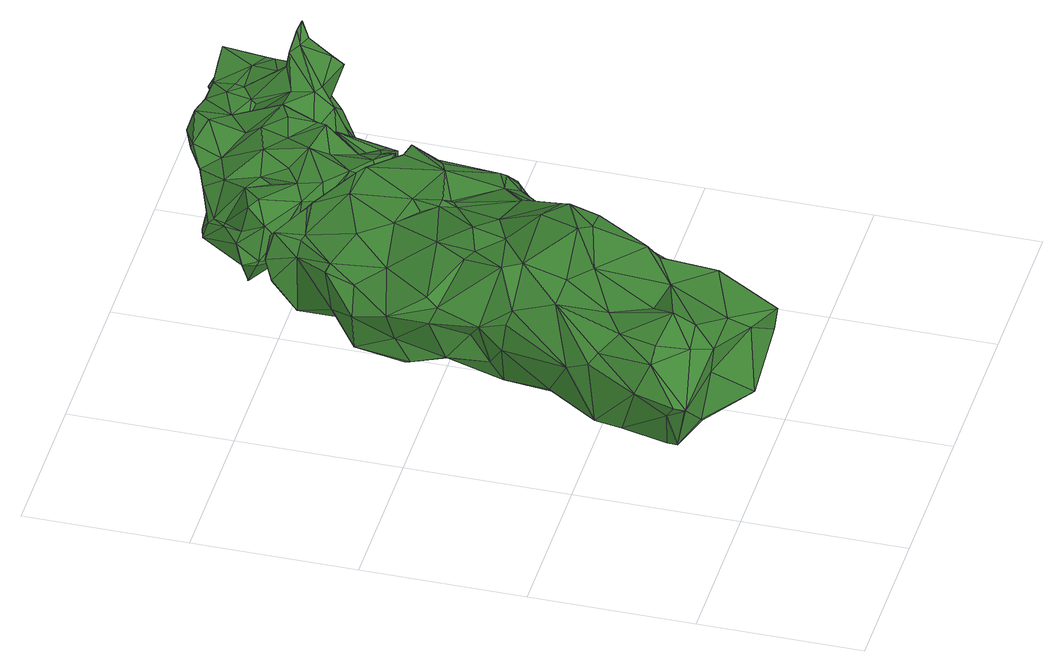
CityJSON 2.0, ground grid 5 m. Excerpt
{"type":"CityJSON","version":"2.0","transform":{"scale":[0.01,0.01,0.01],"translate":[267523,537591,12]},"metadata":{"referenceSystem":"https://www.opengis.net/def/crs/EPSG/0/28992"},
"CityObjects":{
"tree1":{"type":"SolitaryVegetationObject","attributes":{"gtid":557,"crown_width_m":11.26,"crown_median_z":15.95,"crown_r50_m":0.316,"crown_porosity":0.907,"trunk_H_m":2.98,"trunk_DBH_m":0.308,"trunk_radius_m":0.154,"trunk_base_height_m":12.97,"original_gtid":"559"},"geometry":[{"type":"Solid","lod":"3","boundaries":[[[[0,1,2]],[[3,4,5]],[[6,7,8]],[[9,10,11]],[[12,13,14]],[[15,16,17]],[[18,19,20]],[[21,22,23]],[[24,25,26]],[[27,28,2]],[[11,17,9]],[[19,29,20]],[[15,17,11]],[[30,0,31]],[[32,4,3]],[[33,34,3]],[[35,36,37]],[[38,39,40]],[[41,42,43]],[[44,45,46]],[[18,47,19]],[[48,49,50]],[[51,49,48]],[[52,53,54]],[[22,55,56]],[[41,12,42]],[[57,17,16]],[[58,59,49]],[[60,61,18]],[[33,3,5]],[[0,2,31]],[[62,63,64]],[[65,63,62]],[[29,66,67]],[[68,11,69]],[[70,71,72]],[[73,72,54]],[[56,74,22]],[[75,76,77]],[[78,79,80]],[[62,64,81]],[[69,82,83]],[[84,18,61]],[[85,62,81]],[[2,1,86]],[[64,87,26]],[[88,89,87]],[[88,87,65]],[[90,91,92]],[[93,94,95]],[[23,22,74]],[[96,97,98]],[[13,98,97]],[[13,97,96]],[[5,99,33]],[[23,100,101]],[[102,103,57]],[[104,54,53]],[[65,62,85]],[[105,106,107]],[[108,107,106]],[[29,8,80]],[[29,80,20]],[[28,31,2]],[[109,110,111]],[[80,79,20]],[[112,71,70]],[[65,113,88]],[[109,55,21]],[[22,21,55]],[[114,115,116]],[[99,117,33]],[[118,114,25]],[[9,95,10]],[[64,26,25]],[[119,66,47]],[[16,120,57]],[[16,15,24]],[[11,68,15]],[[47,66,29]],[[121,122,123]],[[124,125,126]],[[98,92,96]],[[48,127,128]],[[129,108,106]],[[78,60,79]],[[130,118,68]],[[88,131,89]],[[116,115,132]],[[133,59,58]],[[134,135,136]],[[95,137,93]],[[95,9,103]],[[37,36,138]],[[139,32,140]],[[32,141,140]],[[116,132,142]],[[132,143,124]],[[93,49,51]],[[108,138,144]],[[81,64,116]],[[87,64,63]],[[87,63,65]],[[64,25,114]],[[130,115,114]],[[142,145,81]],[[72,71,140]],[[72,140,52]],[[114,116,64]],[[28,133,31]],[[30,31,133]],[[57,103,9]],[[17,57,9]],[[119,92,91]],[[93,137,146]],[[93,146,133]],[[78,80,7]],[[8,7,80]],[[105,107,113]],[[45,44,76]],[[116,142,81]],[[147,84,148]],[[137,102,146]],[[7,75,78]],[[109,149,55]],[[29,19,47]],[[119,47,84]],[[18,84,47]],[[30,150,151]],[[92,98,90]],[[108,144,152]],[[85,105,113]],[[85,113,65]],[[153,106,105]],[[129,106,153]],[[54,72,52]],[[75,7,6]],[[57,154,102]],[[68,118,15]],[[24,15,118]],[[147,96,92]],[[73,100,72]],[[134,136,75]],[[151,102,154]],[[155,43,42]],[[27,86,110]],[[104,50,59]],[[121,123,156]],[[147,92,84]],[[84,92,119]],[[157,14,96]],[[157,96,147]],[[53,52,158]],[[51,94,93]],[[26,159,24]],[[48,34,127]],[[87,89,159]],[[107,131,113]],[[88,113,131]],[[10,160,11]],[[161,162,85]],[[161,85,81]],[[69,11,160]],[[121,38,122]],[[24,159,89]],[[26,87,159]],[[163,164,13]],[[163,13,12]],[[157,123,165]],[[43,122,38]],[[43,38,40]],[[132,124,145]],[[126,153,162]],[[67,6,8]],[[161,126,162]],[[23,101,21]],[[164,163,166]],[[102,151,146]],[[49,93,58]],[[27,59,28]],[[133,28,59]],[[133,58,93]],[[98,164,71]],[[98,71,90]],[[23,74,100]],[[129,37,108]],[[46,45,138]],[[101,54,110]],[[101,110,21]],[[79,60,20]],[[110,109,21]],[[141,32,3]],[[12,4,163]],[[48,167,34]],[[168,1,0]],[[169,140,71]],[[130,83,115]],[[132,115,83]],[[170,171,44]],[[170,172,171]],[[81,145,161]],[[4,12,41]],[[91,66,119]],[[111,168,109]],[[0,30,173]],[[151,152,173]],[[151,173,30]],[[174,76,136]],[[46,156,44]],[[103,137,95]],[[174,175,176]],[[69,130,68]],[[114,118,130]],[[50,167,48]],[[165,14,157]],[[177,107,154]],[[40,39,153]],[[8,29,67]],[[175,174,136]],[[118,25,24]],[[129,39,38]],[[153,39,129]],[[103,102,137]],[[164,166,169]],[[60,172,148]],[[74,178,112]],[[35,37,38]],[[35,38,121]],[[71,164,169]],[[38,37,129]],[[4,41,5]],[[101,100,73]],[[124,126,145]],[[161,145,126]],[[132,145,142]],[[139,4,32]],[[163,4,139]],[[55,149,135]],[[126,40,153]],[[105,85,162]],[[105,162,153]],[[34,167,3]],[[179,180,67]],[[50,141,167]],[[123,122,165]],[[148,157,147]],[[160,51,128]],[[177,131,107]],[[49,59,50]],[[27,54,104]],[[74,112,100]],[[27,110,54]],[[168,149,109]],[[14,13,96]],[[130,69,83]],[[175,149,168]],[[50,181,141]],[[126,182,40]],[[104,53,181]],[[104,181,50]],[[133,150,30]],[[146,150,133]],[[48,128,51]],[[2,86,27]],[[111,86,1]],[[111,1,168]],[[5,182,99]],[[43,155,122]],[[165,122,155]],[[152,144,183]],[[179,90,178]],[[179,178,184]],[[141,3,167]],[[184,178,74]],[[138,36,46]],[[152,183,173]],[[67,75,6]],[[134,75,67]],[[155,14,165]],[[121,36,35]],[[183,175,168]],[[183,168,173]],[[168,0,173]],[[76,75,136]],[[76,44,77]],[[183,176,175]],[[185,176,183]],[[175,135,149]],[[184,74,56]],[[100,70,72]],[[100,112,70]],[[110,86,111]],[[186,187,120]],[[179,184,180]],[[175,136,135]],[[76,174,176]],[[12,14,42]],[[155,42,14]],[[104,59,27]],[[148,84,61]],[[60,148,61]],[[108,188,107]],[[76,176,45]],[[134,189,135]],[[108,37,138]],[[45,176,138]],[[185,144,176]],[[144,138,176]],[[152,188,108]],[[154,107,188]],[[154,188,151]],[[152,151,188]],[[78,171,60]],[[172,60,171]],[[20,60,18]],[[5,41,182]],[[101,73,54]],[[91,179,66]],[[179,67,66]],[[90,179,91]],[[185,183,144]],[[171,78,77]],[[171,77,44]],[[75,77,78]],[[169,166,140]],[[139,140,166]],[[140,158,52]],[[141,181,158]],[[140,141,158]],[[53,158,181]],[[139,166,163]],[[24,120,16]],[[36,121,156]],[[36,156,46]],[[40,182,43]],[[51,160,94]],[[123,170,156]],[[44,156,170]],[[71,112,178]],[[71,178,90]],[[160,128,69]],[[172,190,148]],[[89,187,186]],[[191,99,125]],[[191,125,124]],[[131,187,89]],[[57,187,154]],[[57,120,187]],[[177,187,131]],[[154,187,177]],[[182,126,125]],[[182,125,99]],[[191,127,117]],[[34,117,127]],[[89,120,24]],[[89,186,120]],[[34,33,117]],[[132,83,143]],[[191,117,99]],[[170,190,172]],[[67,189,134]],[[43,182,41]],[[164,98,13]],[[83,127,191]],[[83,191,143]],[[124,143,191]],[[123,190,170]],[[157,148,190]],[[157,190,123]],[[184,56,180]],[[55,180,56]],[[55,135,180]],[[135,189,180]],[[67,180,189]],[[146,151,150]],[[128,127,82]],[[128,82,69]],[[10,95,94]],[[127,83,82]],[[10,94,160]],[[192,193,194]],[[192,194,195]],[[195,194,196]],[[195,196,197]],[[194,193,198]],[[194,198,196]],[[196,198,199]],[[196,199,197]],[[198,193,200]],[[198,200,199]],[[199,200,201]],[[199,201,197]],[[200,193,202]],[[200,202,201]],[[201,202,203]],[[201,203,197]],[[202,193,204]],[[202,204,203]],[[203,204,205]],[[203,205,197]],[[204,193,206]],[[204,206,205]],[[205,206,207]],[[205,207,197]],[[206,193,208]],[[206,208,207]],[[207,208,209]],[[207,209,197]],[[208,193,210]],[[208,210,209]],[[209,210,211]],[[209,211,197]],[[210,193,212]],[[210,212,211]],[[211,212,213]],[[211,213,197]],[[212,193,214]],[[212,214,213]],[[213,214,215]],[[213,215,197]],[[214,193,216]],[[214,216,215]],[[215,216,217]],[[215,217,197]],[[216,193,218]],[[216,218,217]],[[217,218,219]],[[217,219,197]],[[218,193,220]],[[218,220,219]],[[219,220,221]],[[219,221,197]],[[220,193,222]],[[220,222,221]],[[221,222,223]],[[221,223,197]],[[222,193,224]],[[222,224,223]],[[223,224,225]],[[223,225,197]],[[224,193,226]],[[224,226,225]],[[225,226,227]],[[225,227,197]],[[226,193,228]],[[226,228,227]],[[227,228,229]],[[227,229,197]],[[228,193,230]],[[228,230,229]],[[229,230,231]],[[229,231,197]],[[230,193,232]],[[230,232,231]],[[231,232,233]],[[231,233,197]],[[232,193,234]],[[232,234,233]],[[233,234,235]],[[233,235,197]],[[234,193,236]],[[234,236,235]],[[235,236,237]],[[235,237,197]],[[236,193,238]],[[236,238,237]],[[237,238,239]],[[237,239,197]],[[238,193,240]],[[238,240,239]],[[239,240,241]],[[239,241,197]],[[240,193,192]],[[240,192,241]],[[241,192,195]],[[241,195,197]]]]}]},
"tree2":{"type":"SolitaryVegetationObject","attributes":{"gtid":556,"crown_width_m":7.35,"crown_median_z":16,"crown_r50_m":0.304,"crown_porosity":0.908,"trunk_H_m":3,"trunk_DBH_m":0.194,"trunk_radius_m":0.0969,"trunk_base_height_m":13,"original_gtid":"558"},"geometry":[{"type":"Solid","lod":"3","boundaries":[[[[242,243,244]],[[245,246,247]],[[248,249,250]],[[251,252,253]],[[245,254,255]],[[256,257,258]],[[259,260,261]],[[262,263,264]],[[265,266,267]],[[268,269,270]],[[271,272,273]],[[274,275,276]],[[277,278,279]],[[280,281,282]],[[283,284,269]],[[285,286,261]],[[285,261,287]],[[288,289,290]],[[291,292,293]],[[294,295,296]],[[294,296,290]],[[297,298,299]],[[300,287,271]],[[287,272,271]],[[301,302,271]],[[303,304,305]],[[303,305,306]],[[301,271,273]],[[283,269,307]],[[308,309,310]],[[287,311,272]],[[261,311,287]],[[312,313,314]],[[268,315,278]],[[247,316,317]],[[276,313,274]],[[276,275,298]],[[318,319,275]],[[320,321,322]],[[309,323,324]],[[325,326,327]],[[310,328,308]],[[274,313,242]],[[274,242,244]],[[265,329,274]],[[270,284,330]],[[326,331,332]],[[326,332,333]],[[334,286,335]],[[312,256,336]],[[337,338,339]],[[340,283,341]],[[342,339,338]],[[343,344,295]],[[345,295,344]],[[298,275,319]],[[316,248,346]],[[306,281,347]],[[316,246,248]],[[261,286,259]],[[332,303,306]],[[284,283,348]],[[279,278,349]],[[332,350,351]],[[352,353,347]],[[354,355,356]],[[287,300,285]],[[357,247,358]],[[283,307,359]],[[283,359,341]],[[345,360,262]],[[253,343,361]],[[249,362,250]],[[353,306,347]],[[363,364,365]],[[363,365,366]],[[363,366,364]],[[330,284,356]],[[367,355,368]],[[369,370,371]],[[372,373,374]],[[372,375,373]],[[334,259,286]],[[322,376,320]],[[341,376,322]],[[377,378,379]],[[260,273,272]],[[380,273,260]],[[353,381,375]],[[255,362,249]],[[263,362,255]],[[382,383,314]],[[384,278,315]],[[285,335,286]],[[260,311,261]],[[256,312,385]],[[346,317,316]],[[284,270,269]],[[282,386,297]],[[385,312,314]],[[290,387,294]],[[388,387,290]],[[389,379,355]],[[263,262,360]],[[390,391,392]],[[263,360,362]],[[354,389,355]],[[354,393,389]],[[394,367,324]],[[320,395,321]],[[321,395,396]],[[393,257,397]],[[326,333,398]],[[399,308,400]],[[357,245,247]],[[328,401,402]],[[403,401,328]],[[302,301,346]],[[402,400,328]],[[352,281,404]],[[273,394,301]],[[346,323,317]],[[400,308,328]],[[358,402,401]],[[334,260,259]],[[358,247,317]],[[402,399,400]],[[405,385,383]],[[263,255,406]],[[406,264,263]],[[385,314,383]],[[281,352,347]],[[319,407,298]],[[332,331,408]],[[409,381,353]],[[408,410,304]],[[405,304,410]],[[340,348,283]],[[250,362,342]],[[260,411,380]],[[249,248,412]],[[249,412,255]],[[413,334,414]],[[306,305,281]],[[245,255,412]],[[330,355,315]],[[367,315,355]],[[332,306,415]],[[260,272,311]],[[415,350,332]],[[358,401,357]],[[294,416,295]],[[293,292,366]],[[403,357,401]],[[353,415,306]],[[393,397,389]],[[337,285,338]],[[285,300,338]],[[270,330,268]],[[337,334,285]],[[275,329,318]],[[296,417,288]],[[418,288,417]],[[307,419,420]],[[330,315,268]],[[403,245,357]],[[293,245,403]],[[254,245,365]],[[352,409,353]],[[376,420,388]],[[305,421,281]],[[282,281,421]],[[255,254,406]],[[374,406,254]],[[380,315,273]],[[384,315,380]],[[390,295,391]],[[273,315,367]],[[273,367,394]],[[349,380,422]],[[302,423,271]],[[424,336,425]],[[426,425,336]],[[426,258,425]],[[396,395,427]],[[275,274,329]],[[420,359,307]],[[297,299,418]],[[297,418,280]],[[421,428,282]],[[314,313,382]],[[409,352,429]],[[243,242,336]],[[367,368,324]],[[309,324,368]],[[299,298,407]],[[399,430,308]],[[342,338,250]],[[258,348,340]],[[360,414,339]],[[413,414,360]],[[360,339,342]],[[277,269,268]],[[431,289,407]],[[376,395,320]],[[432,290,427]],[[432,427,388]],[[432,388,290]],[[331,410,408]],[[405,410,325]],[[326,433,331]],[[352,404,417]],[[418,417,404]],[[434,418,404]],[[434,404,281]],[[282,297,280]],[[359,376,341]],[[420,376,359]],[[331,433,410]],[[356,355,330]],[[431,435,427]],[[407,435,431]],[[366,365,293]],[[293,365,245]],[[316,247,246]],[[374,436,406]],[[374,365,364]],[[313,312,336]],[[313,336,242]],[[276,298,382]],[[277,279,387]],[[382,297,383]],[[317,437,358]],[[295,345,391]],[[310,291,328]],[[409,392,381]],[[438,327,398]],[[322,439,341]],[[377,389,291]],[[291,389,292]],[[392,375,381]],[[440,441,442]],[[361,443,444]],[[444,349,361]],[[279,349,444]],[[298,297,382]],[[305,428,421]],[[321,267,322]],[[329,267,321]],[[296,288,290]],[[424,243,336]],[[342,362,360]],[[339,414,337]],[[440,442,435]],[[285,334,335]],[[295,416,343]],[[271,423,300]],[[248,423,346]],[[302,346,423]],[[337,414,334]],[[253,252,380]],[[411,253,380]],[[284,348,356]],[[354,356,348]],[[354,348,393]],[[393,348,258]],[[344,343,253]],[[344,253,411]],[[276,382,313]],[[262,391,345]],[[338,423,250]],[[338,300,423]],[[248,250,423]],[[265,267,329]],[[265,274,244]],[[328,291,403]],[[444,445,279]],[[252,422,380]],[[408,303,332]],[[268,278,277]],[[291,293,403]],[[281,280,434]],[[408,304,303]],[[387,416,294]],[[253,361,349]],[[340,243,425]],[[340,425,258]],[[325,433,326]],[[424,425,243]],[[413,360,345]],[[345,344,413]],[[446,257,256]],[[416,361,343]],[[447,361,416]],[[260,413,411]],[[260,334,413]],[[411,413,344]],[[447,371,370]],[[366,327,438]],[[351,350,372]],[[372,350,375]],[[327,292,446]],[[376,388,395]],[[353,350,415]],[[353,375,350]],[[418,434,280]],[[319,435,407]],[[448,435,319]],[[327,446,449]],[[267,439,322]],[[266,243,439]],[[418,299,288]],[[265,244,266]],[[266,244,243]],[[397,257,450]],[[446,450,257]],[[292,450,446]],[[374,373,436]],[[341,439,340]],[[243,340,439]],[[267,266,439]],[[451,279,445]],[[448,440,435]],[[391,452,392]],[[262,264,452]],[[453,452,436]],[[392,452,453]],[[436,452,406]],[[309,368,377]],[[309,377,310]],[[254,365,374]],[[325,410,433]],[[385,405,325]],[[406,452,264]],[[392,409,390]],[[409,429,390]],[[295,390,296]],[[336,256,426]],[[412,248,246]],[[258,426,256]],[[385,449,256]],[[325,449,385]],[[256,449,446]],[[327,449,325]],[[269,419,307]],[[387,419,277]],[[277,419,269]],[[441,440,396]],[[318,329,448]],[[258,257,393]],[[321,448,329]],[[321,396,448]],[[407,289,299]],[[318,448,319]],[[427,395,388]],[[383,386,428]],[[392,436,373]],[[392,453,436]],[[375,392,373]],[[352,417,429]],[[368,378,377]],[[429,417,296]],[[429,296,390]],[[282,428,386]],[[301,323,346]],[[374,351,372]],[[448,396,440]],[[358,430,402]],[[399,402,430]],[[389,450,292]],[[397,450,389]],[[299,289,288]],[[427,290,289]],[[427,289,431]],[[309,430,437]],[[308,430,309]],[[437,430,358]],[[441,427,442]],[[371,447,451]],[[370,443,361]],[[377,291,310]],[[391,262,452]],[[366,398,364]],[[412,246,245]],[[454,451,445]],[[371,451,454]],[[297,386,383]],[[451,447,416]],[[416,387,451]],[[427,435,442]],[[437,317,323]],[[437,323,309]],[[396,427,441]],[[370,361,447]],[[451,387,279]],[[384,349,278]],[[438,398,366]],[[251,422,252]],[[355,379,368]],[[251,253,422]],[[324,323,301]],[[368,379,378]],[[327,455,292]],[[366,292,455]],[[366,455,327]],[[380,349,384]],[[369,456,370]],[[377,379,389]],[[371,456,369]],[[454,456,371]],[[454,445,456]],[[349,422,253]],[[304,405,457]],[[304,457,305]],[[326,398,327]],[[364,398,333]],[[364,333,351]],[[333,332,351]],[[444,443,445]],[[364,351,374]],[[456,458,443]],[[370,456,443]],[[445,443,458]],[[456,445,458]],[[420,459,388]],[[388,459,387]],[[419,387,459]],[[419,459,420]],[[394,324,301]],[[428,305,457]],[[428,457,383]],[[383,457,405]],[[460,461,462]],[[460,462,463]],[[463,462,464]],[[463,464,465]],[[462,461,466]],[[462,466,464]],[[464,466,467]],[[464,467,465]],[[466,461,468]],[[466,468,467]],[[467,468,469]],[[467,469,465]],[[468,461,470]],[[468,470,469]],[[469,470,471]],[[469,471,465]],[[470,461,472]],[[470,472,471]],[[471,472,473]],[[471,473,465]],[[472,461,474]],[[472,474,473]],[[473,474,475]],[[473,475,465]],[[474,461,476]],[[474,476,475]],[[475,476,477]],[[475,477,465]],[[476,461,478]],[[476,478,477]],[[477,478,479]],[[477,479,465]],[[478,461,480]],[[478,480,479]],[[479,480,481]],[[479,481,465]],[[480,461,482]],[[480,482,481]],[[481,482,483]],[[481,483,465]],[[482,461,484]],[[482,484,483]],[[483,484,485]],[[483,485,465]],[[484,461,486]],[[484,486,485]],[[485,486,487]],[[485,487,465]],[[486,461,488]],[[486,488,487]],[[487,488,489]],[[487,489,465]],[[488,461,490]],[[488,490,489]],[[489,490,491]],[[489,491,465]],[[490,461,492]],[[490,492,491]],[[491,492,493]],[[491,493,465]],[[492,461,494]],[[492,494,493]],[[493,494,495]],[[493,495,465]],[[494,461,496]],[[494,496,495]],[[495,496,497]],[[495,497,465]],[[496,461,498]],[[496,498,497]],[[497,498,499]],[[497,499,465]],[[498,461,500]],[[498,500,499]],[[499,500,501]],[[499,501,465]],[[500,461,502]],[[500,502,501]],[[501,502,503]],[[501,503,465]],[[502,461,504]],[[502,504,503]],[[503,504,505]],[[503,505,465]],[[504,461,506]],[[504,506,505]],[[505,506,507]],[[505,507,465]],[[506,461,508]],[[506,508,507]],[[507,508,509]],[[507,509,465]],[[508,461,460]],[[508,460,509]],[[509,460,463]],[[509,463,465]]]]}]}
},
"vertices":[
[802,849,198],[832,854,207],[845,824,209],[650,702,630],[593,872,581],[543,734,663],[594,1456,211],[575,1451,213],[615,1515,267],[708,322,256],[750,351,284],[711,152,352],[504,927,609],[649,1064,549],[459,1021,570],[625,65,320],[509,152,204],[562,185,208],[496,1513,481],[499,1526,466],[458,1530,409],[935,1181,269],[940,1265,280],[1007,1252,345],[402,64,258],[293,165,390],[242,181,252],[929,871,266],[862,797,223],[564,1480,426],[737,763,186],[816,791,200],[733,841,554],[632,673,646],[651,591,607],[364,897,330],[349,965,246],[321,827,276],[267,846,436],[261,765,465],[272,748,512],[480,823,603],[413,895,594],[331,797,616],[294,1223,274],[337,1084,215],[321,1064,230],[604,1444,504],[701,539,516],[811,604,380],[806,641,428],[765,414,396],[939,941,471],[927,899,456],[1021,930,392],[867,1219,220],[893,1291,289],[534,249,196],[815,593,313],[820,767,346],[442,1432,447],[477,1430,482],[77,218,405],[86,188,395],[88,186,396],[100,245,358],[637,1424,491],[676,1373,346],[614,52,404],[669,241,463],[882,1116,523],[825,1093,543],[946,962,469],[927,1040,438],[1001,1278,361],[527,1277,271],[446,1164,207],[416,1273,276],[443,1430,255],[431,1503,357],[455,1510,337],[141,303,499],[609,400,523],[522,344,501],[494,1420,491],[102,342,417],[914,899,257],[147,225,222],[161,260,212],[280,201,214],[762,1311,560],[736,1332,556],[645,1328,547],[791,487,294],[761,381,369],[758,377,266],[565,1175,530],[636,1117,529],[676,1150,540],[473,608,688],[940,1144,487],[930,1073,394],[585,468,196],[670,374,216],[880,848,428],[153,472,258],[260,635,260],[323,561,197],[331,788,212],[883,1114,229],[936,973,299],[874,986,245],[906,1213,552],[175,399,229],[285,154,480],[332,220,519],[238,212,502],[558,585,636],[492,98,417],[615,1431,515],[485,212,213],[248,989,438],[254,966,494],[211,1106,467],[347,482,503],[413,624,544],[276,621,557],[611,436,555],[679,411,441],[268,779,366],[471,162,453],[339,353,222],[319,283,559],[827,662,224],[670,1230,280],[793,1231,222],[594,1205,215],[660,486,208],[355,962,240],[731,843,552],[843,921,498],[760,790,524],[201,304,523],[425,370,481],[471,909,188],[242,422,514],[650,553,204],[493,1268,527],[387,1318,488],[822,1163,205],[731,697,212],[564,668,194],[501,833,188],[200,569,396],[477,465,216],[393,922,574],[301,1105,322],[395,1153,498],[885,884,466],[267,183,232],[748,338,374],[199,475,465],[178,499,436],[659,1013,548],[682,1063,549],[259,998,521],[691,1032,539],[731,697,503],[787,968,213],[715,1046,524],[229,1213,431],[311,1293,383],[359,1326,473],[721,824,195],[584,1173,209],[649,1075,214],[505,1061,216],[415,419,256],[884,1232,530],[766,1294,488],[823,1301,297],[880,852,445],[359,739,621],[648,936,242],[894,1255,404],[506,1059,220],[420,273,255],[415,322,234],[472,671,236],[777,1283,302],[328,1233,470],[517,570,519],[540,794,96],[525,795,97],[540,798,97],[550,778,394],[550,782,395],[535,779,395],[539,802,97],[548,786,395],[536,805,97],[546,789,395],[533,808,97],[543,792,395],[530,810,98],[539,794,396],[526,810,98],[535,794,396],[522,810,98],[531,794,396],[518,809,98],[528,793,396],[515,806,98],[524,791,396],[512,803,98],[522,788,396],[510,800,98],[520,784,396],[510,796,97],[519,780,396],[510,792,97],[520,776,395],[511,788,97],[521,772,395],[514,785,97],[523,769,395],[517,782,96],[526,766,395],[520,780,96],[530,764,394],[524,780,96],[534,764,394],[528,780,96],[538,764,394],[532,781,96],[542,765,394],[535,784,96],[545,768,394],[538,787,96],[547,771,394],[540,790,96],[549,774,394],
[523,1566,570],[587,1623,553],[483,1586,567],[1213,1543,409],[1288,1599,439],[1223,1584,523],[1346,1629,410],[1341,1614,314],[1361,1653,338],[1094,1630,360],[1153,1711,272],[1036,1724,284],[1182,1449,317],[1306,1525,324],[798,1489,568],[862,1570,540],[777,1620,552],[1288,1875,245],[1206,1841,341],[1303,1921,333],[1130,1597,192],[1270,1583,284],[1189,1556,307],[499,1610,463],[533,1669,457],[524,1668,451],[912,1855,434],[801,1841,497],[892,1877,488],[1299,1877,489],[1277,1886,441],[1140,1864,479],[499,1542,495],[476,1554,383],[522,1511,437],[877,1773,438],[938,1828,404],[911,1759,414],[662,1416,229],[769,1313,223],[660,1353,272],[720,1792,491],[808,1837,508],[1385,1847,238],[1355,1886,212],[1347,1894,377],[701,1536,247],[653,1565,262],[768,1664,241],[1099,1552,536],[971,1521,489],[1099,1492,490],[824,1693,243],[976,1613,188],[824,1560,213],[680,1446,325],[530,1498,364],[651,1563,263],[1408,1836,380],[1226,1771,495],[1287,1745,485],[884,1325,378],[853,1274,468],[772,1311,326],[860,1305,298],[743,1800,479],[1158,1620,701],[1140,1647,578],[1110,1631,655],[1276,1896,384],[676,1416,548],[605,1460,521],[663,1411,493],[1058,1865,480],[1262,1649,464],[1216,1599,535],[457,1598,374],[476,1560,365],[575,1747,390],[549,1738,380],[549,1723,435],[1186,1685,521],[1126,1768,491],[849,1312,521],[935,1311,479],[932,1378,467],[1127,1602,674],[481,1621,429],[932,1864,531],[920,1283,489],[996,1279,351],[1062,1296,400],[1255,1823,199],[1356,1884,212],[667,1490,536],[1341,1773,325],[1375,1762,310],[1296,1693,212],[656,1703,516],[656,1767,479],[1305,1664,209],[1010,1738,213],[1099,1698,223],[1129,1667,205],[1274,1715,494],[859,1317,217],[782,1746,494],[1009,1814,375],[1045,1306,239],[1057,1322,260],[850,1428,215],[928,1309,216],[894,1702,509],[983,1767,496],[898,1813,533],[1225,1498,552],[1204,1530,595],[699,1774,463],[1204,1676,200],[1034,1723,286],[1302,1627,251],[1051,1407,354],[1074,1327,395],[1129,1445,353],[1057,1478,438],[1084,1808,496],[1081,1735,486],[905,1551,294],[1001,1589,326],[887,1581,277],[1068,1312,226],[1068,1366,200],[1152,1353,316],[1062,1370,196],[629,1743,434],[1073,1614,545],[1073,1719,479],[1014,1725,473],[1159,1797,370],[1012,1421,195],[604,1470,434],[710,1401,460],[1010,1816,375],[730,1351,561],[694,1401,317],[838,1727,327],[702,1654,390],[984,1617,562],[952,1556,199],[1066,1571,218],[1019,1454,210],[894,1656,538],[1136,1797,490],[573,1715,374],[570,1714,374],[930,1588,563],[1040,1340,411],[1177,1610,722],[1174,1610,723],[1201,1529,595],[1152,1584,685],[1126,1536,537],[794,1424,241],[804,1291,490],[1211,1462,267],[551,1603,250],[887,1256,471],[975,1446,194],[897,1258,519],[1181,1744,289],[1293,1563,393],[1213,1752,229],[1234,1767,214],[956,1297,266],[967,1706,214],[819,1517,229],[677,1445,222],[814,1748,442],[686,1750,441],[732,1327,319],[1095,1713,425],[1355,1746,417],[683,1571,504],[688,1603,521],[729,1532,536],[636,1626,282],[735,1360,340],[947,1538,217],[1154,1587,684],[551,1606,249],[692,1582,296],[899,1259,520],[787,1411,252],[551,1605,252],[1147,1437,294],[1152,1632,562],[1019,1371,404],[550,1707,452],[489,1586,382],[605,1626,412],[631,1575,372],[1007,1630,400],[996,1730,425],[922,1700,411],[926,1472,560],[948,1681,243],[460,1599,373],[838,1437,525],[939,1501,553],[840,1725,327],[1112,1553,242],[1085,1495,287],[817,1602,347],[981,1450,393],[870,1551,410],[808,1357,460],[922,1584,460],[749,1683,434],[985,1595,101],[975,1595,100],[984,1597,101],[961,1596,401],[961,1599,401],[951,1596,400],[983,1600,101],[960,1601,401],[982,1602,100],[958,1603,400],[980,1603,100],[956,1604,400],[978,1604,100],[954,1605,400],[975,1605,100],[951,1606,400],[973,1604,100],[949,1605,400],[970,1603,99],[947,1604,400],[968,1602,99],[945,1603,399],[967,1600,99],[943,1601,399],[966,1598,99],[942,1599,399],[965,1595,99],[942,1596,399],[966,1593,99],[942,1594,399],[967,1590,99],[943,1591,399],[968,1588,99],[944,1589,399],[970,1587,100],[946,1588,400],[972,1586,100],[949,1587,400],[975,1585,100],[951,1586,400],[977,1586,100],[954,1587,400],[980,1587,100],[956,1588,400],[982,1588,100],[958,1589,401],[983,1590,101],[960,1591,401],[984,1592,101],[961,1593,401]
]}
